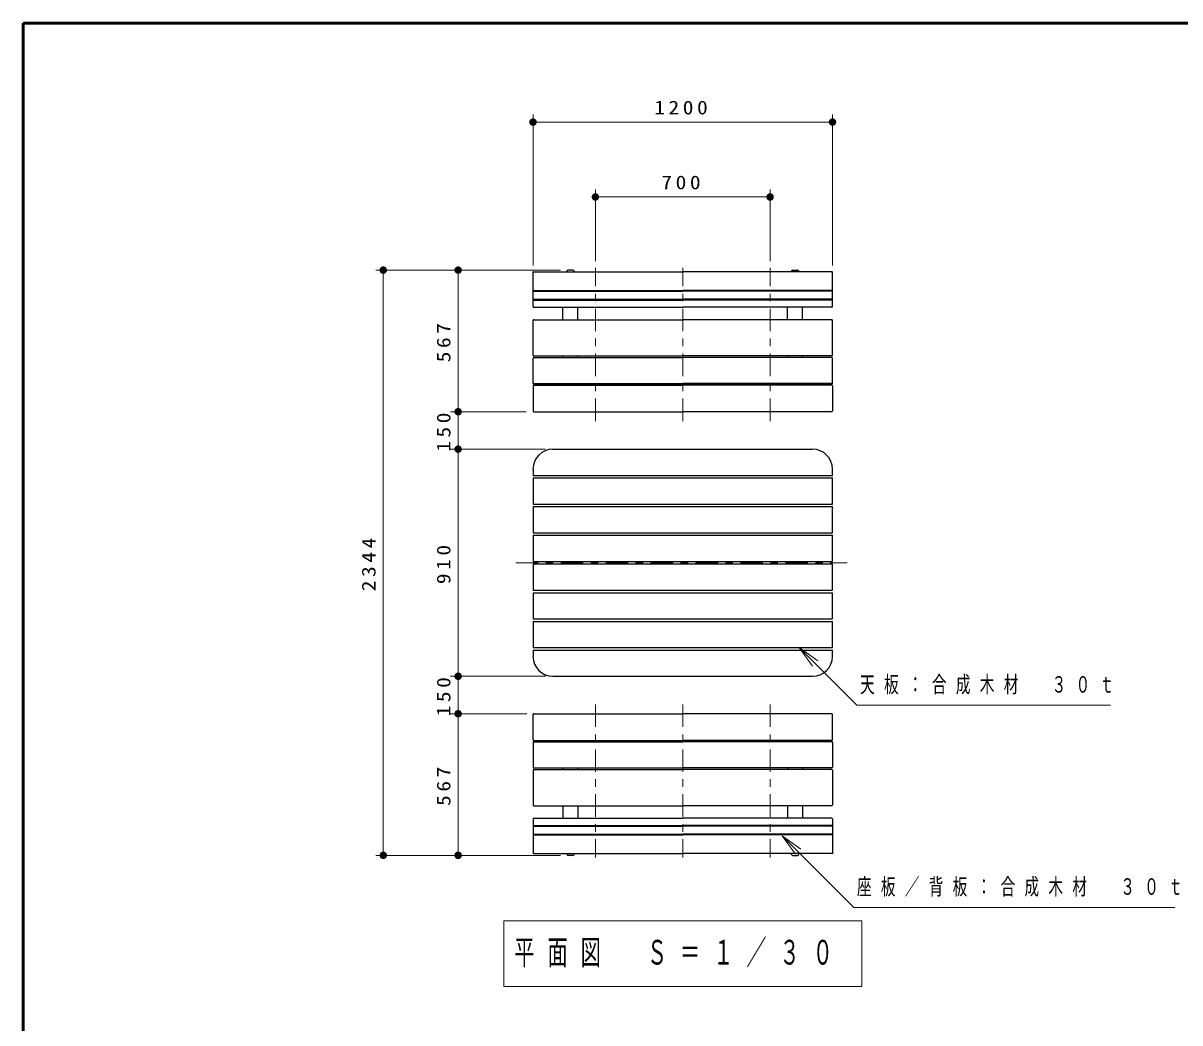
# Model space of a CAD drawing. Units: millimetres on the paper, with parts at other scales. Extents: x -385 to 0, y 0 to 267.
# Drawn here: x -385 to -230.5, y 133.5 to 267 of the extents above; entities that cross this region are included whole.
import ezdxf

# ---------------------------------------------------------------- set-up
doc = ezdxf.new("R2010")
doc.units = ezdxf.units.MM
doc.linetypes.add('USER2', pattern=[6, 3, -1, 1, -1])
doc.layers.add('LY_1', color=7, linetype='Continuous', lineweight=25)
doc.layers.add('LY_2', color=7, linetype='Continuous', lineweight=13)
doc.styles.add('ＭＳ ゴシック', font='')
doc.styles.get('ＭＳ ゴシック').set_extended_font_data('MS Gothic')

# ---------------------------------------------------------------- blocks, each defined once
blk = doc.blocks.new('filled_dot')
at = {"color": 0, "linetype": 'Continuous', "lineweight": -2, "const_width": 1.25}
blk.add_lwpolyline([(-0.625, 0, 1), (0.625, 0, 1)], format="xyb", close=True, dxfattribs=at)

msp = doc.modelspace()

# ---------------------------------------------------------------- linework, layer by layer
at = {"layer": 'LY_1', "lineweight": 13}
for p, q in [((-316.901, 234.618), (-316.901, 254.785)), ((-316.901, 253.785), (-276.901, 253.785)), ((-276.901, 234.618), (-276.901, 254.785)), ((-308.568, 235.221), (-308.568, 244.785)), ((-285.235, 235.221), (-285.235, 244.785)), ((-308.568, 243.785), (-285.235, 243.785)), ((-327.901, 234.018), (-337.901, 234.018)), ((-336.901, 155.871), (-336.901, 234.018)), ((-313.235, 234.018), (-327.901, 234.018)), ((-326.901, 215.111), (-326.901, 234.018)), ((-317.801, 215.111), (-327.901, 215.111)), ((-326.901, 210.111), (-326.901, 215.111)), ((-315.235, 210.111), (-327.901, 210.111)), ((-326.901, 179.778), (-326.901, 210.111)), ((-281.356, 183.611), (-279.235, 181.49)), ((-281.356, 183.611), (-278.881, 181.843)), ((-279.588, 181.136), (-281.356, 183.611)), ((-315.235, 179.778), (-327.901, 179.778)), ((-326.901, 174.778), (-326.901, 179.778)), ((-317.735, 174.778), (-327.901, 174.778)), ((-326.901, 155.871), (-326.901, 174.778)), ((-283.612, 158.48), (-281.491, 156.359)), ((-283.612, 158.48), (-281.138, 156.712)), ((-281.845, 156.005), (-283.612, 158.48)), ((-327.901, 155.871), (-337.901, 155.871)), ((-313.235, 155.871), (-327.901, 155.871)), ((-320.801, 147.139), (-320.801, 138.339)), ((-273.001, 147.139), (-320.801, 147.139)), ((-273.001, 138.339), (-273.001, 147.139)), ((-320.801, 138.339), (-273.001, 138.339))]:
    msp.add_line(p, q, dxfattribs=at)
at = {"layer": 'LY_1', "color": 131}
for p, q in [((-316.901, 229.158), (-316.901, 233.815)), ((-316.801, 233.785), (-296.901, 233.785)), ((-312.401, 233.785), (-312.401, 233.851)), ((-311.568, 234.017), (-312.234, 234.017)), ((-311.401, 233.785), (-311.401, 233.851)), ((-277.001, 233.785), (-296.901, 233.785)), ((-282.401, 233.785), (-282.401, 233.851)), ((-282.235, 234.017), (-281.568, 234.017)), ((-281.401, 233.785), (-281.401, 233.851)), ((-276.901, 229.158), (-276.901, 233.815)), ((-316.801, 231.288), (-296.901, 231.288)), ((-316.801, 231.209), (-296.901, 231.209)), ((-277.001, 231.288), (-296.901, 231.288)), ((-277.001, 231.209), (-296.901, 231.209)), ((-316.801, 230.123), (-296.901, 230.123)), ((-316.801, 230.022), (-296.901, 230.022)), ((-316.801, 229.058), (-296.901, 229.058)), ((-312.901, 227.393), (-312.901, 229.058)), ((-310.901, 227.393), (-310.901, 229.058)), ((-277.001, 230.123), (-296.901, 230.123)), ((-277.001, 230.022), (-296.901, 230.022)), ((-277.001, 229.058), (-296.901, 229.058)), ((-282.901, 227.393), (-282.901, 229.058)), ((-280.901, 227.393), (-280.901, 229.058)), ((-316.901, 222.665), (-316.901, 227.293)), ((-316.801, 227.393), (-296.901, 227.393)), ((-277.001, 227.393), (-296.901, 227.393)), ((-276.901, 222.665), (-276.901, 227.293)), ((-316.801, 222.565), (-296.901, 222.565)), ((-312.901, 222.354), (-312.901, 222.565)), ((-310.901, 222.354), (-310.901, 222.565)), ((-277.001, 222.565), (-296.901, 222.565)), ((-282.901, 222.354), (-282.901, 222.565)), ((-280.901, 222.354), (-280.901, 222.565)), ((-316.901, 218.891), (-316.901, 222.254)), ((-316.801, 222.354), (-296.901, 222.354)), ((-277.001, 222.354), (-296.901, 222.354)), ((-276.901, 218.891), (-276.901, 222.254)), ((-316.901, 218.576), (-316.901, 215.211)), ((-316.801, 218.875), (-296.901, 218.875)), ((-316.801, 218.791), (-296.901, 218.791)), ((-316.801, 218.676), (-296.901, 218.676)), ((-312.901, 218.676), (-312.901, 218.791)), ((-310.901, 218.676), (-310.901, 218.791)), ((-277.001, 218.875), (-296.901, 218.875)), ((-277.001, 218.791), (-296.901, 218.791)), ((-277.001, 218.676), (-296.901, 218.676)), ((-282.901, 218.676), (-282.901, 218.791)), ((-280.901, 218.676), (-280.901, 218.791)), ((-276.901, 218.576), (-276.901, 215.211)), ((-316.801, 215.111), (-296.901, 215.111)), ((-277.001, 215.111), (-296.901, 215.111)), ((-316.901, 171.312), (-316.901, 174.677)), ((-316.801, 174.777), (-296.901, 174.777)), ((-277.001, 174.777), (-296.901, 174.777)), ((-276.901, 171.312), (-276.901, 174.677)), ((-316.901, 170.997), (-316.901, 167.635)), ((-316.801, 171.212), (-296.901, 171.212)), ((-316.801, 171.097), (-296.901, 171.097)), ((-316.801, 171.014), (-296.901, 171.014)), ((-312.901, 171.212), (-312.901, 171.097)), ((-310.901, 171.212), (-310.901, 171.097)), ((-277.001, 171.212), (-296.901, 171.212)), ((-277.001, 171.097), (-296.901, 171.097)), ((-277.001, 171.014), (-296.901, 171.014)), ((-282.901, 171.212), (-282.901, 171.097)), ((-280.901, 171.212), (-280.901, 171.097)), ((-276.901, 170.997), (-276.901, 167.635)), ((-316.901, 167.223), (-316.901, 162.595)), ((-316.801, 167.535), (-296.901, 167.535)), ((-316.801, 167.323), (-296.901, 167.323)), ((-312.901, 167.535), (-312.901, 167.323)), ((-310.901, 167.535), (-310.901, 167.323)), ((-277.001, 167.535), (-296.901, 167.535)), ((-277.001, 167.323), (-296.901, 167.323)), ((-282.901, 167.535), (-282.901, 167.323)), ((-280.901, 167.535), (-280.901, 167.323)), ((-276.901, 167.223), (-276.901, 162.595)), ((-316.801, 162.495), (-296.901, 162.495)), ((-312.901, 162.495), (-312.901, 160.83)), ((-310.901, 162.495), (-310.901, 160.83)), ((-277.001, 162.495), (-296.901, 162.495)), ((-282.901, 162.495), (-282.901, 160.83)), ((-280.901, 162.495), (-280.901, 160.83)), ((-316.901, 160.73), (-316.901, 156.074)), ((-316.801, 160.83), (-296.901, 160.83)), ((-277.001, 160.83), (-296.901, 160.83)), ((-276.901, 160.73), (-276.901, 156.074)), ((-316.801, 159.866), (-296.901, 159.866)), ((-316.801, 159.766), (-296.901, 159.766)), ((-277.001, 159.866), (-296.901, 159.866)), ((-277.001, 159.766), (-296.901, 159.766)), ((-316.801, 158.679), (-296.901, 158.679)), ((-316.801, 158.6), (-296.901, 158.6)), ((-277.001, 158.679), (-296.901, 158.679)), ((-277.001, 158.6), (-296.901, 158.6)), ((-316.801, 156.104), (-296.901, 156.104)), ((-312.401, 156.104), (-312.401, 156.038)), ((-311.401, 156.104), (-311.401, 156.038)), ((-277.001, 156.104), (-296.901, 156.104)), ((-282.401, 156.104), (-282.401, 156.038)), ((-281.401, 156.104), (-281.401, 156.038)), ((-311.568, 155.871), (-312.234, 155.871)), ((-282.235, 155.871), (-281.568, 155.871))]:
    msp.add_line(p, q, dxfattribs=at)
at = {"layer": 'LY_1', "color": 131, "linetype": 'USER2', "lineweight": 13}
for p, q in [((-308.568, 213.867), (-308.568, 234.323)), ((-296.901, 213.867), (-296.901, 234.323)), ((-285.235, 213.867), (-285.235, 234.323)), ((-308.568, 176.021), (-308.568, 155.565)), ((-296.901, 176.021), (-296.901, 155.565)), ((-285.235, 176.021), (-285.235, 155.565))]:
    msp.add_line(p, q, dxfattribs=at)
at = {"layer": 'LY_1', "color": 21}
for p, q in [((-314.235, 210.111), (-279.568, 210.111)), ((-316.901, 207.444), (-316.901, 206.611)), ((-276.901, 206.611), (-276.901, 207.444)), ((-316.901, 206.611), (-276.901, 206.611)), ((-316.901, 206.278), (-276.901, 206.278)), ((-316.901, 206.278), (-316.901, 202.778)), ((-276.901, 202.778), (-276.901, 206.278)), ((-316.901, 202.778), (-276.901, 202.778)), ((-316.901, 202.444), (-276.901, 202.444)), ((-316.901, 202.444), (-316.901, 198.944)), ((-276.901, 198.944), (-276.901, 202.444)), ((-316.901, 198.944), (-276.901, 198.944)), ((-316.901, 198.611), (-276.901, 198.611)), ((-316.901, 198.611), (-316.901, 195.111)), ((-276.901, 195.111), (-276.901, 198.611)), ((-316.901, 195.111), (-276.901, 195.111)), ((-316.901, 194.778), (-276.901, 194.778)), ((-316.901, 194.778), (-316.901, 191.278)), ((-276.901, 191.278), (-276.901, 194.778)), ((-316.901, 191.278), (-276.901, 191.278)), ((-316.901, 190.944), (-276.901, 190.944)), ((-316.901, 190.944), (-316.901, 187.444)), ((-276.901, 187.444), (-276.901, 190.944)), ((-316.901, 187.444), (-276.901, 187.444)), ((-316.901, 187.111), (-276.901, 187.111)), ((-316.901, 187.111), (-316.901, 183.611)), ((-276.901, 183.611), (-276.901, 187.111)), ((-316.901, 183.611), (-276.901, 183.611)), ((-316.901, 183.278), (-276.901, 183.278)), ((-316.901, 183.278), (-316.901, 182.444)), ((-276.901, 182.444), (-276.901, 183.278)), ((-314.235, 179.778), (-279.568, 179.778))]:
    msp.add_line(p, q, dxfattribs=at)
at = {"layer": 'LY_1', "linetype": 'USER2', "lineweight": 13}
msp.add_line((-319.191, 194.944), (-274.932, 194.944), dxfattribs=at)
at = {"layer": 'LY_1', "lineweight": 13}
for points in [[(-281.356, 183.611), (-273.665, 175.919), (-239.776, 175.919)], [(-283.612, 158.48), (-274.056, 148.924), (-231.198, 148.924)]]:
    msp.add_lwpolyline(points, dxfattribs=at)
at = {"layer": 'LY_1', "color": 131}
for centre, radius, start, end in [((-316.801, 233.685), 0.1, 90, 180), ((-312.234, 233.851), 0.167, 90, 180), ((-311.568, 233.851), 0.167, 0, 90), ((-282.235, 233.851), 0.167, 90, 180), ((-281.568, 233.851), 0.167, 0, 90), ((-277.001, 233.685), 0.1, 0, 90), ((-316.801, 231.388), 0.1, 180, 270), ((-316.801, 231.309), 0.1, 180, 270), ((-316.801, 230.223), 0.1, 180, 270), ((-277.001, 231.388), 0.1, 270, 0), ((-277.001, 231.309), 0.1, 270, 0), ((-277.001, 230.223), 0.1, 270, 0), ((-316.801, 230.122), 0.1, 180, 270), ((-316.801, 229.158), 0.1, 180, 270), ((-277.001, 230.122), 0.1, 270, 0), ((-277.001, 229.158), 0.1, 270, 0), ((-316.801, 227.293), 0.1, 90, 180), ((-277.001, 227.293), 0.1, 0, 90), ((-316.801, 222.665), 0.1, 180, 270), ((-277.001, 222.665), 0.1, 270, 0), ((-316.801, 222.254), 0.1, 90, 180), ((-277.001, 222.254), 0.1, 0, 90), ((-316.801, 218.975), 0.1, 180, 270), ((-316.801, 218.891), 0.1, 180, 270), ((-316.801, 218.576), 0.1, 90, 180), ((-277.001, 218.975), 0.1, 270, 0), ((-277.001, 218.891), 0.1, 270, 0), ((-277.001, 218.576), 0.1, 0, 90), ((-316.801, 215.211), 0.1, 180, 270), ((-277.001, 215.211), 0.1, 270, 0), ((-316.801, 174.677), 0.1, 90, 180), ((-277.001, 174.677), 0.1, 0, 90), ((-316.801, 171.312), 0.1, 180, 270), ((-316.801, 170.997), 0.1, 90, 180), ((-316.801, 170.914), 0.1, 90, 180), ((-277.001, 171.312), 0.1, 270, 0), ((-277.001, 170.997), 0.1, 0, 90), ((-277.001, 170.914), 0.1, 0, 90), ((-316.801, 167.635), 0.1, 180, 270), ((-316.801, 167.223), 0.1, 90, 180), ((-277.001, 167.635), 0.1, 270, 0), ((-277.001, 167.223), 0.1, 0, 90), ((-316.801, 162.595), 0.1, 180, 270), ((-277.001, 162.595), 0.1, 270, 0), ((-316.801, 160.73), 0.1, 90, 180), ((-277.001, 160.73), 0.1, 0, 90), ((-316.801, 159.766), 0.1, 90, 180), ((-316.801, 159.666), 0.1, 90, 180), ((-277.001, 159.766), 0.1, 0, 90), ((-277.001, 159.666), 0.1, 0, 90), ((-316.801, 158.579), 0.1, 90, 180), ((-316.801, 158.5), 0.1, 90, 180), ((-277.001, 158.579), 0.1, 0, 90), ((-277.001, 158.5), 0.1, 0, 90), ((-316.801, 156.204), 0.1, 180, 270), ((-277.001, 156.204), 0.1, 270, 0), ((-312.234, 156.038), 0.167, 180, 270), ((-311.568, 156.038), 0.167, 270, 0), ((-282.235, 156.038), 0.167, 180, 270), ((-281.568, 156.038), 0.167, 270, 0)]:
    msp.add_arc(centre, radius, start, end, dxfattribs=at)
at = {"layer": 'LY_1', "color": 21}
for centre, start, end in [((-314.235, 207.444), 90, 180), ((-279.568, 207.444), 0, 90), ((-314.235, 182.444), 180, 270), ((-279.568, 182.444), 270, 0)]:
    msp.add_arc(centre, 2.667, start, end, dxfattribs=at)
at = {"layer": 'LY_2', "lineweight": 50}
for p, q in [((-385, 267), (-385, 0)), ((0, 267), (-385, 267))]:
    msp.add_line(p, q, dxfattribs=at)

# ---------------------------------------------------------------- block references
at = {"layer": 'LY_1', "lineweight": 13, "xscale": 0.4, "yscale": 0.4}
for p in [(-316.901, 253.785), (-308.568, 243.785)]:
    msp.add_blockref('filled_dot', p, dxfattribs=at)
for p, rotation in [((-276.901, 253.785), 180), ((-285.235, 243.785), 180), ((-336.901, 234.018), 270), ((-326.901, 234.018), 270), ((-326.901, 215.111), 270), ((-326.901, 215.111), 90), ((-326.901, 210.111), 90), ((-326.901, 210.111), 270), ((-326.901, 179.778), 90), ((-326.901, 179.778), 270), ((-326.901, 174.778), 90), ((-326.901, 174.778), 270), ((-336.901, 155.871), 90), ((-326.901, 155.871), 90)]:
    msp.add_blockref('filled_dot', p, dxfattribs=dict(at, rotation=rotation))

# ---------------------------------------------------------------- texts
at = {"layer": 'LY_1', "style": 'ＭＳ ゴシック'}
for s, insert, char_height, attachment_point in [('\\T1.33;\\W1.15;1200', (-296.901, 254.785), 1.833, 8), ('\\T1.33;\\W1.15;700', (-296.901, 244.785), 1.833, 8), ('\\T1.64;\\W0.65;天板：合成木材\u3000３０ｔ', (-273.211, 178.569), 2.199, 4), ('\\T1.64;\\W0.65;座板／背板：合成木材\u3000３０ｔ', (-273.635, 151.574), 2.199, 4), ('\\T1.64;\\W0.6;平面図\u3000Ｓ＝１／３０', (-319.401, 142.739), 3.299, 4)]:
    msp.add_mtext(s, dxfattribs=dict(at, insert=insert, char_height=char_height, attachment_point=attachment_point))
at = {"layer": 'LY_1', "char_height": 1.833, "attachment_point": 8, "rotation": 90, "style": 'ＭＳ ゴシック'}
for s, insert in [('\\T1.33;\\W1.15;567', (-327.901, 224.564)), ('\\T1.33;\\W1.15;150', (-327.901, 212.611)), ('\\T1.33;\\W1.15;2344', (-337.901, 194.944)), ('\\T1.33;\\W1.15;910', (-327.901, 194.944)), ('\\T1.33;\\W1.15;150', (-327.901, 177.278)), ('\\T1.33;\\W1.15;567', (-327.901, 165.324))]:
    msp.add_mtext(s, dxfattribs=dict(at, insert=insert))

doc.saveas('drawing.dxf')
